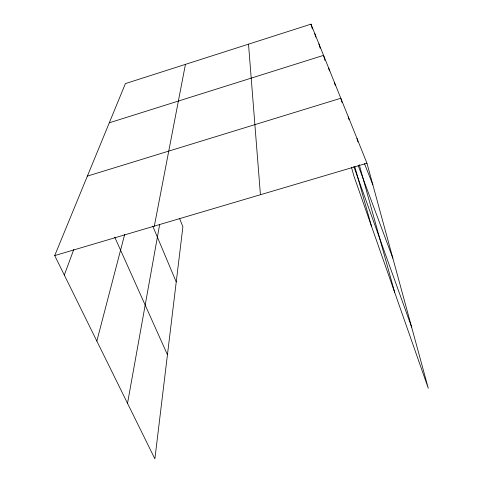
<?xml version="1.0" encoding="UTF-8"?>
<svg xmlns="http://www.w3.org/2000/svg" width="483" height="483" viewBox="0 0 483 483"><rect width="100%" height="100%" fill="white"/><g stroke="black" fill="none" stroke-linecap="round" stroke-linejoin="round"><path stroke-width="0.72" d="M127.524 403.335L159.656 224.535M154.325 226.11L185.43 64.372M96.842 341.07L124.68 234.406M64.299 275.032L73.845 249.367M179.555 218.467L182.894 226.775L154.88 458.85L54.712 255.579L125.405 83.601L310.986 24.15L366.965 163.218L428.288 388.284L354.033 176.404L351.425 167.172M109.285 122.809L323.55 55.358L324.956 60.381M87.381 176.102L340.811 98.248L341.982 102.456M54.712 255.579L366.965 163.218M114.725 237.117L167.444 354.745M152.749 226.122L176.235 281.945M364.46 163.586L372.87 184.892M358.187 165.524L392.86 258.248M353.834 166.593L411.625 327.118M310.986 24.15L312.362 29.016M354.788 166.695L371.469 226.159M318.943 43.917L320.157 48.234M314.777 33.562L315.797 37.185M328.663 68.073L329.466 70.947M359.249 164.697L394.683 292.39M334.381 82.273L335.19 85.165M348.334 116.928L349.118 119.784M356.961 138.367L357.927 141.887M248.516 44.164L260.434 194.727"/></g></svg>
